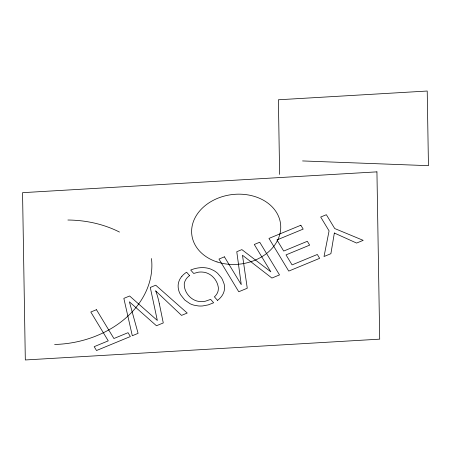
<?xml version="1.0" encoding="UTF-8"?>
<svg xmlns="http://www.w3.org/2000/svg" width="451" height="451" viewBox="0 0 451 451"><rect width="100%" height="100%" fill="white"/><g stroke="black" fill="none" stroke-linecap="round" stroke-linejoin="round"><path stroke-width="0.68" d="M302.57 160.939L428.45 165.669L427.215 91.034L278.391 99.778L279.626 174.413M155.696 290.929L181.544 315.39L187.227 313.045L155.73 285.207L150.279 287.456L157.331 320.464L129.617 295.991L123.845 298.376L132.301 335.741L138.096 333.345L129.381 301.804L156.458 325.757L163.273 322.944L159.378 303.873M217.529 300.372L214.422 296.859A15.255 11.94 -7.2 0 0 215.995 295.18A14.72 11.523 -7.2 0 0 218.228 290.247L218.363 288.437A19.404 15.187 -7.2 0 0 218.261 287.033C216.993 279.242 210.217 272.319 202.116 272.054A14.398 11.269 -7.2 0 0 198.31 272.207L193.704 273.447L190.705 270.059L191.788 269.619A23.655 18.514 -7.2 0 1 202.685 267.618L203.435 267.646A19.416 15.199 -7.2 0 1 210.487 268.999L213.712 270.499A25.459 19.923 -7.2 0 1 217.703 273.396L221.334 277.698A35.319 27.641 -7.2 0 1 222.416 279.535L224.074 283.826A25.684 20.103 -7.2 0 1 224.547 288.11L224.367 289.92A20.289 15.875 -7.2 0 1 221.762 296.093L221.368 296.617A21.8 17.059 -7.2 0 1 217.529 300.372M189.606 275.606L186.607 272.212A21.479 16.811 -7.2 0 0 181.905 276.271M189.595 275.595A14.787 11.574 -7.2 0 0 185.53 280.071L184.938 281.317A15.424 12.07 -7.2 0 0 184.25 283.921C183.89 292.812 191.912 301.719 201.005 301.561A15.492 12.121 -7.2 0 0 205.594 301.144L210.651 299.385L213.644 302.768L208.227 304.893L202.691 305.941A20.194 15.802 -7.2 0 1 198.344 305.941L194.06 305.192A20.701 16.197 -7.2 0 1 190.034 303.703L184.831 300.084L180.637 294.813A26.925 21.067 -7.2 0 1 178.128 285.641L178.224 284.434A20.712 16.208 -7.2 0 1 180.851 277.636A22.189 17.369 -7.2 0 1 181.911 276.277M155.736 290.918A127.633 99.885 -7.2 0 1 159.338 303.878M151.474 258.547A94.744 74.144 -7.2 0 1 54.627 344.468M67.892 220.02A102.507 80.222 -7.2 0 1 119.487 232.062M334.349 233.026L330.899 253.682L324.021 256.523L329.078 230.884L320.695 217.044L326.349 214.704L334.732 228.55L363.185 240.344L356.6 243.066L334.349 233.026M96.452 309.696L90.803 312.03L108.251 340.855L94.18 346.672L96.514 350.528L130.373 336.536L128.039 332.68L113.906 338.521L96.452 309.696M224.412 256.828L218.966 259.077L238.754 291.758L247.261 288.24L242.475 255.243L271.914 278.053L279.519 274.913L259.731 242.232L254.285 244.481L270.848 271.835L241.871 249.612L236.769 251.72L241.257 284.643L224.412 256.828M300.851 225.241L268.971 238.416L288.758 271.096L319.646 258.333L317.312 254.477L292.079 264.9L286.019 254.894L309.651 245.13L307.328 241.296L283.696 251.06L276.959 239.938L303.185 229.097L300.851 225.241M376.935 171.859L22.55 192.673L25.318 359.966L379.703 339.152L376.935 171.859M217.004 261.924A44.705 34.986 -7.2 0 0 280.607 224.401A44.705 34.986 -7.2 0 0 210.921 201.631A44.705 34.986 -7.2 0 0 217.004 261.924"/></g></svg>
